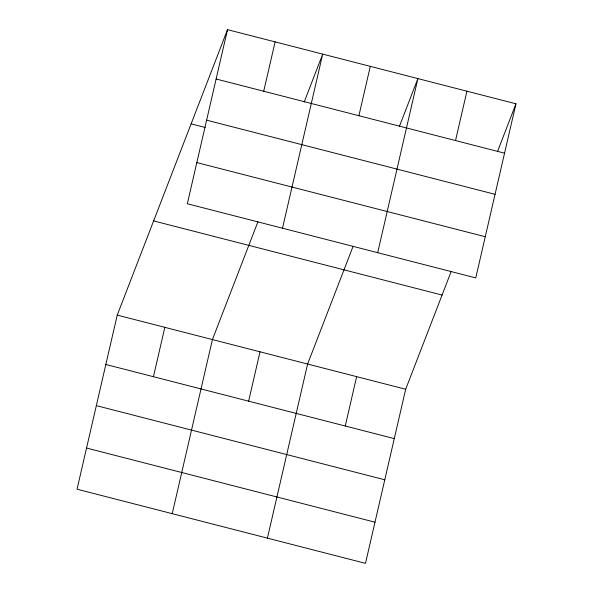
<?xml version="1.0" encoding="UTF-8"?>
<svg xmlns="http://www.w3.org/2000/svg" width="593" height="593" viewBox="0 0 593 593"><rect width="100%" height="100%" fill="white"/><g stroke="black" fill="none" stroke-linecap="round" stroke-linejoin="round"><path stroke-width="0.89" d="M227.512 29.65L187.321 203.747L475.764 277.895L515.954 103.797L227.512 29.65L117.236 315.105L77.046 489.203L365.488 563.35L405.679 389.253L451.199 271.424M153.431 376.703L164.832 327.343M263.707 91.248L275.108 41.888M172.229 513.671L212.42 339.574L257.94 221.745M282.505 228.216L322.703 54.119L304.172 102.078M248.623 401.172L260.016 351.812M358.898 115.717L370.291 66.357M267.413 538.14L307.611 364.043L353.131 246.214M377.689 252.685L417.887 78.587L399.356 126.546M345.245 426.011L356.645 376.651M455.52 140.556L466.921 91.196M497.431 151.756L515.954 103.797M216.119 79.01L504.561 153.164M206.616 120.171L495.059 194.326M191.124 123.848L205.222 127.473M196.824 162.586L485.267 236.733M153.631 220.907L442.067 295.055M117.236 315.105L405.679 389.253M105.843 364.473L394.286 438.62M96.34 405.634L384.783 479.781M86.548 448.041L374.991 522.188"/></g></svg>
